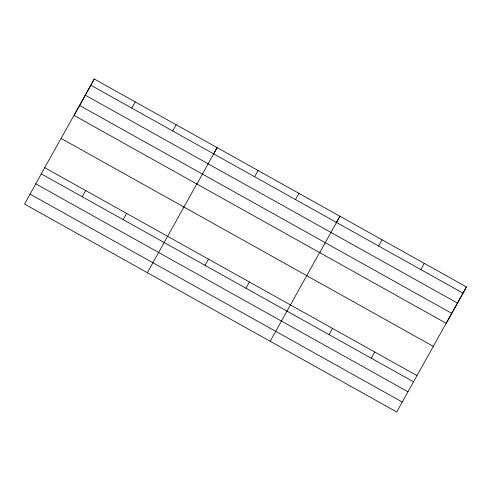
<?xml version="1.0" encoding="UTF-8"?>
<svg xmlns="http://www.w3.org/2000/svg" width="491" height="491" viewBox="0 0 491 491"><rect width="100%" height="100%" fill="white"/><g stroke="black" fill="none" stroke-linecap="round" stroke-linejoin="round"><path stroke-width="0.74" d="M44.73 167.664L24.55 204.072L396.71 411.974L466.45 286.928L94.29 79.026L44.73 167.664L416.89 375.566M94.29 79.026L74.11 115.434L446.27 323.336L466.45 286.928M82.224 196.75L85.667 190.533M131.784 108.112L135.228 101.895M123.161 219.618L126.604 213.401M172.722 130.98L176.165 124.763M147.361 272.683L196.719 184.088M196.922 184.045L217.108 147.631L213.389 154.278M205.035 265.355L208.479 259.138M254.596 176.717L258.045 170.5M245.973 288.223L249.422 282.006M295.533 199.585L298.982 193.374M270.173 341.288L319.899 252.043M319.733 252.65L339.919 216.243L336.2 222.889M329.087 334.653L332.536 328.436M378.647 246.016L382.096 239.804M371.264 358.215L374.713 352.004M420.824 269.584L424.273 263.366M90.847 85.244L463.007 293.145M85.324 95.205L457.483 303.107M79.634 105.473L451.794 313.375M61.087 138.413L433.246 346.315M41.287 173.882L413.447 381.777M35.763 183.843L407.923 391.744M30.074 194.111L402.227 402.006"/></g></svg>
